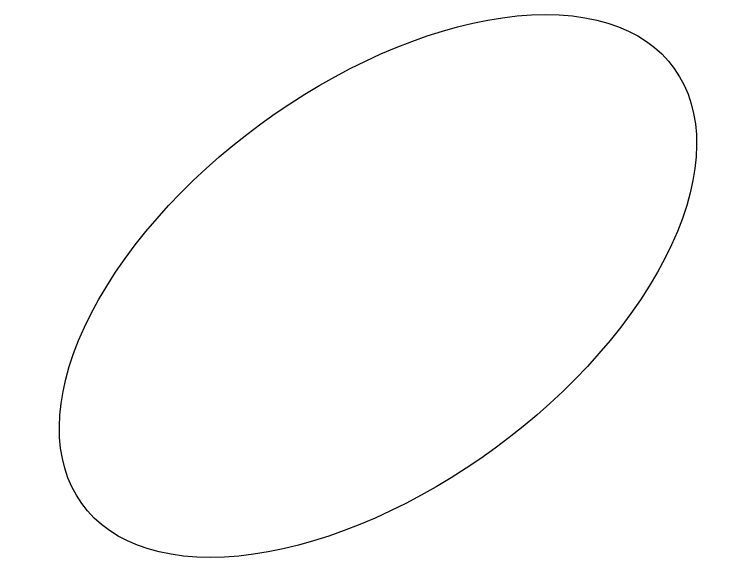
# Model space of a CAD drawing. Header units: centimetres. Extents: x -8.9 to 7.8, y -9.3 to 9.3.
# Drawn here: x 2.703 to 2.7739, y -9.0223 to -8.9694 of the extents above; entities that cross this region are included whole.
import ezdxf

# ---------------------------------------------------------------- set-up
doc = ezdxf.new("R2010")
doc.units = ezdxf.units.CM
doc.header["$MEASUREMENT"] = 0
doc.layers.add('Layer 1', color=7, linetype='Continuous')

msp = doc.modelspace()

# ---------------------------------------------------------------- linework, layer by layer
at = {"layer": 'Layer 1'}
msp.add_open_spline([(2.7649, -8.99583), (2.77389, -8.98128), (2.76935, -8.96937), (2.75479, -8.96937), (2.75479, -8.96937), (2.74024, -8.96937), (2.72097, -8.98128), (2.71198, -8.99583), (2.71198, -8.99583), (2.70299, -9.01038), (2.70753, -9.02229), (2.72209, -9.02229), (2.72209, -9.02229), (2.73664, -9.02229), (2.75591, -9.01038), (2.7649, -8.99583)], degree=3, knots=[0, 0, 0, 0, 0.2, 0.2, 0.2, 0.2, 0.4, 0.4, 0.4, 0.4, 0.6, 0.6, 0.6, 0.6, 1, 1, 1, 1], dxfattribs=at)

doc.saveas('drawing.dxf')
